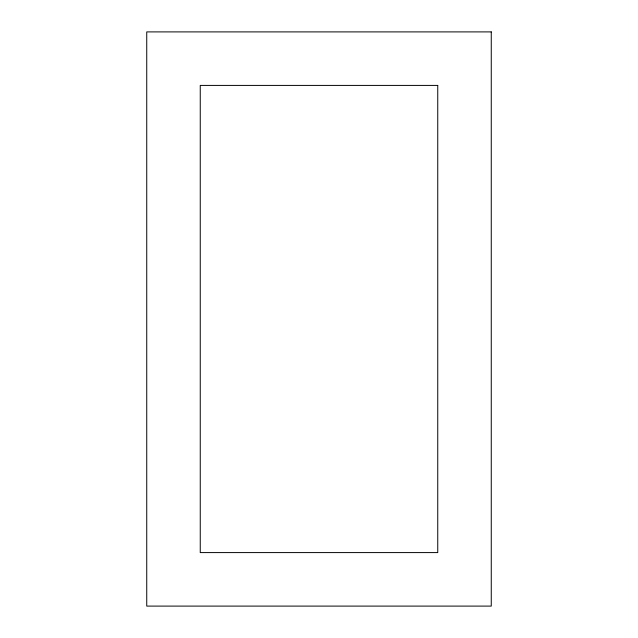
<?xml version="1.0" encoding="UTF-8"?>
<svg xmlns="http://www.w3.org/2000/svg" width="638" height="638" viewBox="0 0 638 638"><rect width="100%" height="100%" fill="white"/><g stroke="black" fill="none" stroke-linecap="round" stroke-linejoin="round"><path stroke-width="0.96" d="M491.26 31.9L146.74 31.9L146.74 606.1L491.26 606.1L491.26 31.9M437.748 85.412L200.252 85.412L200.252 552.588L437.748 552.588L437.748 85.412"/></g></svg>
